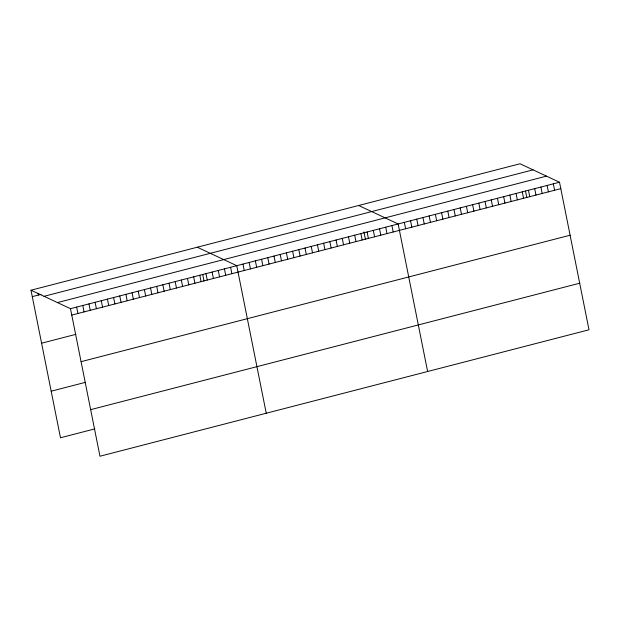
<?xml version="1.0" encoding="UTF-8"?>
<svg xmlns="http://www.w3.org/2000/svg" width="620" height="620" viewBox="0 0 620 620"><rect width="100%" height="100%" fill="white"/><g stroke="black" fill="none" stroke-linecap="round" stroke-linejoin="round"><path stroke-width="0.93" d="M31 290.214L520.033 163.765L559.511 182.233L589 329.786L99.967 456.235L70.486 308.675L31 290.214L60.489 437.767L94.798 428.9M32.279 296.631L41.083 294.353M44.028 296.306L533.061 169.857M57.459 302.583L546.484 176.134M70.486 308.675L559.511 182.233M71.765 315.092L560.798 188.65M41.587 343.209L75.896 334.335M81.073 361.669L570.106 235.228M51.181 391.197L85.49 382.323M90.667 409.657L579.692 283.216M358.647 205.491L398.133 223.96L427.622 371.512M197.268 247.217L236.755 265.685L266.244 413.246M553.311 183.838L554.59 190.255M547.104 185.442L548.382 191.859M540.896 187.046L542.175 193.463M534.688 188.65L535.967 195.067M528.48 190.255L529.759 196.672M525.466 190.975L526.798 197.633M522.273 191.859L523.559 198.276M516.065 193.463L517.351 199.88M509.857 195.067L511.143 201.485M503.649 196.672L504.936 203.089M497.449 198.276L498.728 204.701M491.242 199.88L492.52 206.305M485.034 201.492L486.312 207.909M478.826 203.097L480.105 209.513M472.618 204.701L473.897 211.118M466.411 206.305L467.697 212.722M460.203 207.909L461.489 214.326M453.995 209.513L455.282 215.931M447.787 211.118L449.074 217.535M441.587 212.722L442.866 219.139M435.38 214.326L436.658 220.743M429.172 215.931L430.45 222.347M422.964 217.535L424.243 223.952M416.756 219.139L418.035 225.564M410.549 220.743L411.835 227.168M404.341 222.355L405.627 228.772M391.925 225.564L393.212 231.981M385.718 227.168L387.004 233.585M379.517 228.772L380.796 235.189M373.31 230.376L374.589 236.794M367.102 231.981L368.381 238.398M363.925 231.872L365.42 239.359M360.894 233.585L362.173 240.002M354.687 235.189L355.973 241.606M348.479 236.794L349.765 243.21M342.271 238.398L343.558 244.822M336.063 240.002L337.35 246.427M329.856 241.614L331.142 248.031M323.656 243.218L324.934 249.635M317.448 244.822L318.726 251.24M311.24 246.427L312.519 252.844M305.032 248.031L306.311 254.448M298.825 249.635L300.103 256.052M292.617 251.24L293.903 257.656M286.409 252.844L287.696 259.261M280.201 254.448L281.488 260.865M273.994 256.052L275.28 262.469M267.794 257.656L269.072 264.074M261.586 259.261L262.865 265.685M255.378 260.873L256.657 267.29M249.17 262.477L250.449 268.894M242.963 264.081L244.241 270.498M230.594 267.274L231.88 273.691M224.44 268.871L225.719 275.288M218.279 270.46L219.565 276.877M212.125 272.056L213.404 278.473M205.964 273.645L207.251 280.062M202.709 274.428L204.034 281.085M199.803 275.233L201.089 281.658M193.649 276.83L194.928 283.247M187.488 278.419L188.775 284.844M181.334 280.015L182.613 286.432M175.173 281.604L176.46 288.021M169.012 283.201L170.299 289.618M162.858 284.789L164.137 291.206M156.697 286.386L157.984 292.803M150.544 287.974L151.823 294.392M144.383 289.571L145.669 295.988M138.221 291.16L139.508 297.577M132.068 292.749L133.346 299.173M125.907 294.345L127.193 300.762M119.753 295.934L121.032 302.358M113.592 297.53L114.878 303.947M107.431 299.119L108.717 305.536M101.277 300.716L102.556 307.132M95.116 302.304L96.402 308.721M88.962 303.901L90.241 310.318M82.801 305.49L84.088 311.906M76.64 307.086L77.926 313.503M38.076 293.206L38.44 295.035"/></g></svg>
